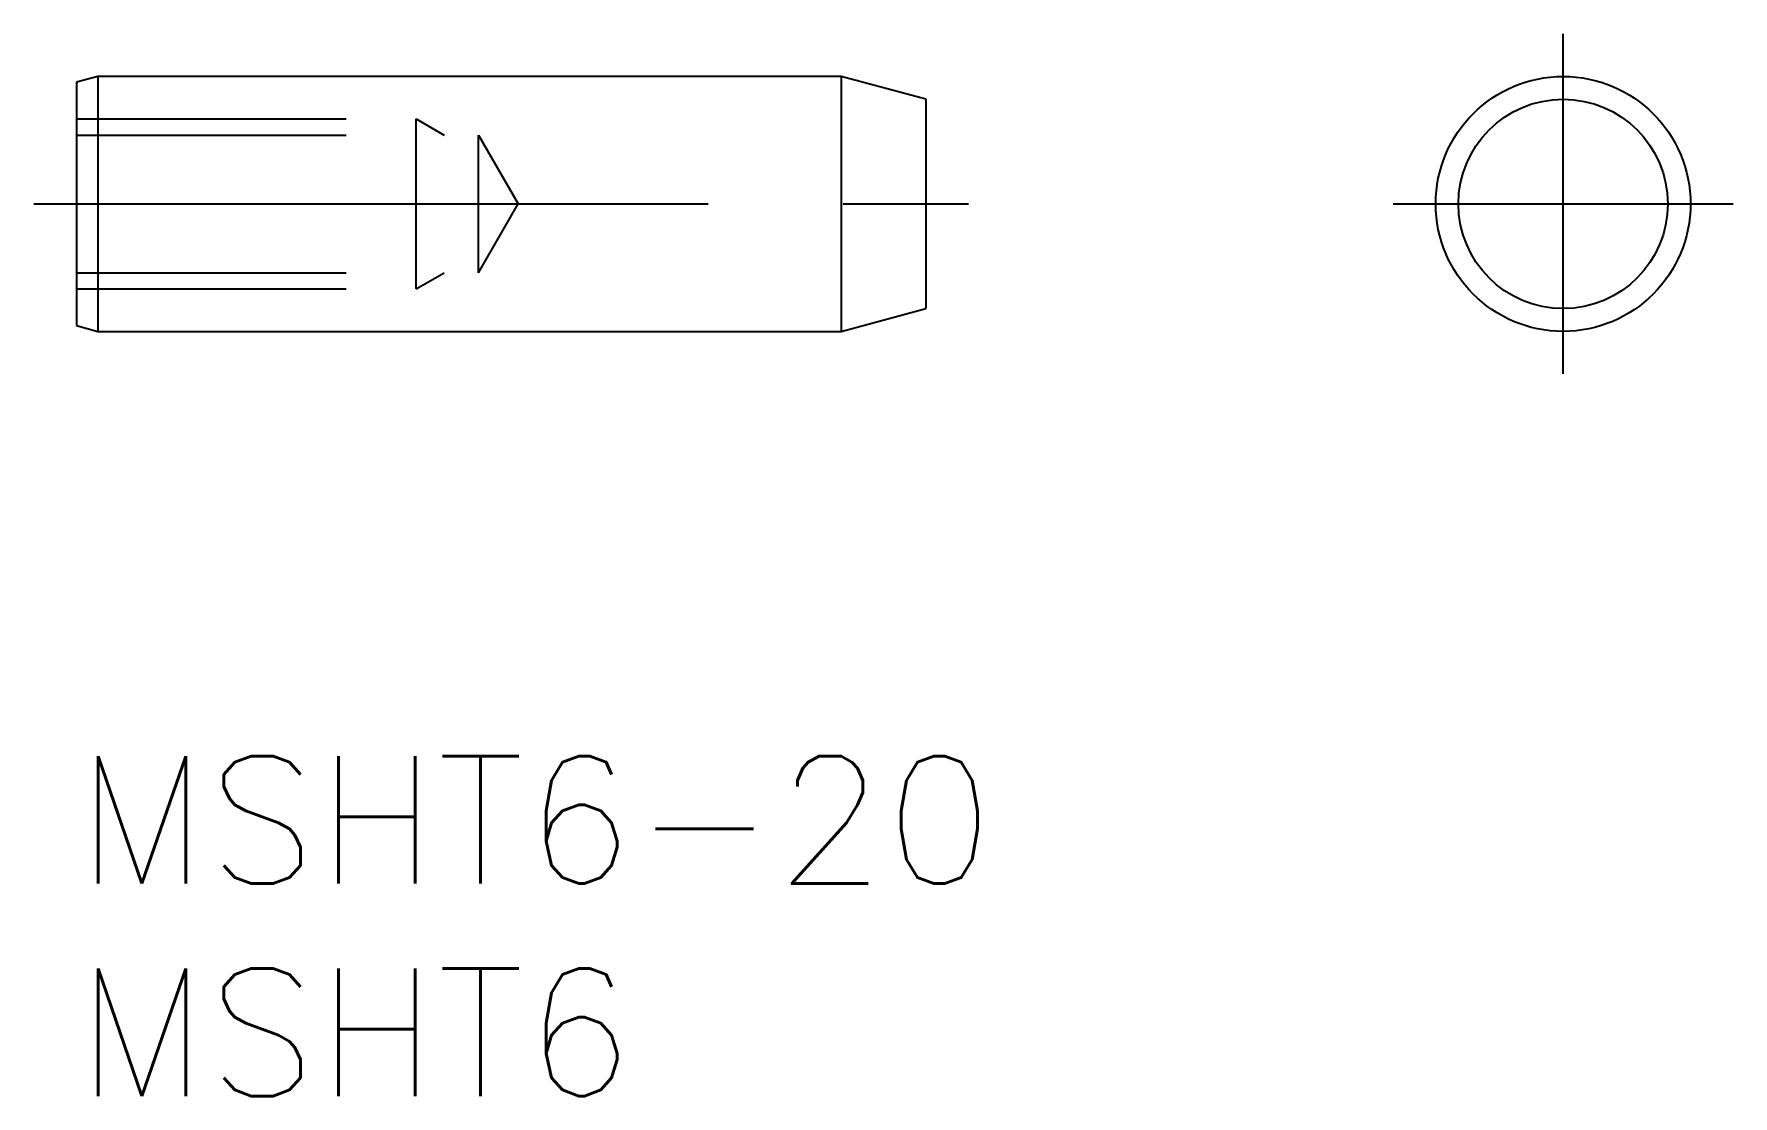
# Model space of a CAD drawing. Extents: x -1 to 39, y -8 to 17.
import ezdxf

# ---------------------------------------------------------------- set-up
doc = ezdxf.new("R2010")
doc.units = 0
doc.header["$LTSCALE"] = 0.5
doc.linetypes.add('CENTER', pattern=[50.8, 31.75, -6.35, 6.35, -6.35])
doc.linetypes.add('DASHED', pattern=[19.05, 12.7, -6.35])
for name, color, linetype in [('MSM_CENTER', 1, 'CENTER'), ('MSM_CONTINUOUS', 7, 'CONTINUOUS'), ('MSM_DASHED', 4, 'DASHED'), ('MSM_PART_NUMBER', 7, 'CONTINUOUS')]:
    doc.layers.add(name, color=color, linetype=linetype)
doc.styles.get("Standard").update_dxf_attribs({"font": 'txt.shx', "height": 1, "bigfont": 'bigfont.shx'})

# ---------------------------------------------------------------- blocks, each defined once
blk = doc.blocks.new('*U10')
at = {"layer": 'MSM_PART_NUMBER'}
blk.add_text('MSHT6-20', height=3, dxfattribs=at).set_placement((0, -3))
blk = doc.blocks.new('*U11')
at = {"layer": 'MSM_PART_NUMBER'}
blk.add_text('MSHT6', height=3, dxfattribs=at).set_placement((0, -8))

msp = doc.modelspace()

# ---------------------------------------------------------------- linework, layer by layer
at = {"layer": 'MSM_CENTER'}
for p, q in [((35, 9), (35, 17)), ((-1, 13), (21, 13)), ((31, 13), (39, 13))]:
    msp.add_line(p, q, dxfattribs=at)
at = {"layer": 'MSM_CONTINUOUS'}
for p, q in [((0.5, 16), (0, 15.866)), ((0, 15.866), (0, 10.134)), ((18, 16), (0.5, 16)), ((0.5, 16), (0.5, 10)), ((20, 15.464), (18, 16)), ((18, 16), (18, 10)), ((20, 15.464), (20, 10.536)), ((18, 10), (20, 10.536)), ((0, 10.134), (0.5, 10)), ((0.5, 10), (18, 10))]:
    msp.add_line(p, q, dxfattribs=at)
for radius in [3, 2.464]:
    msp.add_circle((35, 13), radius, dxfattribs=at)
at = {"layer": 'MSM_DASHED'}
for p, q in [((0, 15), (8, 15)), ((8, 11), (8, 15)), ((8, 15), (8.656, 14.621)), ((0, 14.621), (9.464, 14.621)), ((9.464, 11.379), (9.464, 14.621)), ((9.464, 14.621), (10.4, 13)), ((9.464, 11.379), (10.4, 13)), ((0, 11.379), (9.464, 11.379)), ((8, 11), (8.656, 11.379)), ((0, 11), (8, 11))]:
    msp.add_line(p, q, dxfattribs=at)

# ---------------------------------------------------------------- block references
at = {"layer": 'MSM_CONTINUOUS'}
for name in ['*U10', '*U11']:
    msp.add_blockref(name, (0, 0), dxfattribs=at)

doc.saveas('drawing.dxf')
